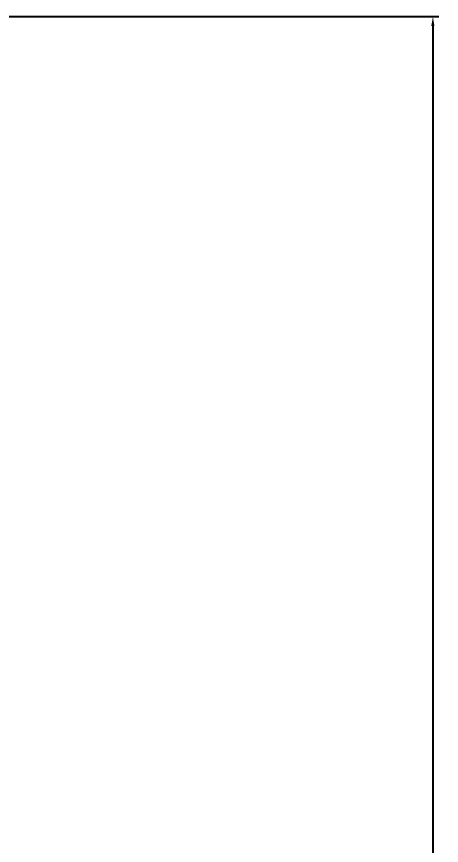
# Model space of a CAD drawing. Header units: millimetres. Extents: x 28 to 2369, y -329 to 1679.
# Drawn here: x 1426.6 to 1515.8, y 1209 to 1383.2 of the extents above; entities that cross this region are included whole.
import ezdxf

# ---------------------------------------------------------------- set-up
doc = ezdxf.new("R2010")
doc.units = ezdxf.units.MM
doc.layers.get('Defpoints').update_dxf_attribs({"linetype": 'CONTINUOUS'})
doc.layers.add('1LINE', color=7, linetype='CONTINUOUS')
doc.styles.add('Annotative', font='malgun.ttf')
doc.dimstyles.new('WOO', dxfattribs={"dimtxt": 20, "dimasz": 2, "dimexe": 1.25, "dimexo": 0.3, "dimgap": 1, "dimtad": 1, "dimdec": 1, "dimzin": 1, "dimdsep": 46, "dimtxsty": 'Annotative', "dimcen": 0, "dimclrd": 1, "dimclre": 1, "dimclrt": 2, "dimadec": 0, "dimazin": 0, "dimtfac": 1, "dimtdec": 1, "dimtofl": 0, "dimtmove": 0, "dimatfit": 3, "dimfxl": 0, "dimarcsym": 0})

# ---------------------------------------------------------------- blocks, each defined once
blk = doc.blocks.new('*D9')
at = {"layer": '1LINE', "color": 1, "lineweight": -2}
for p, q in [((1395.02, 1383.25), (1515.26, 1383.25)), ((1514.01, 1381.25), (1514.01, 846.68)), ((1225.08, 844.68), (1515.26, 844.68))]:
    blk.add_line(p, q, dxfattribs=at)
at = {"layer": '1LINE', "color": 1}
for points in [[(1513.67, 1381.25), (1514.34, 1381.25), (1514.01, 1383.25)], [(1513.67, 846.68), (1514.34, 846.68), (1514.01, 844.68)]]:
    blk.add_solid(points, dxfattribs=at)
at = {"layer": 'Defpoints', "color": 0}
for p in [(1394.72, 1383.25), (1224.78, 844.68), (1514.01, 844.68)]:
    blk.add_point(p, dxfattribs=at)
at = {"layer": '1LINE', "color": 2, "insert": (1502.67, 1113.96), "char_height": 20, "attachment_point": 5, "rotation": 90, "style": 'Annotative'}
blk.add_mtext('537', dxfattribs=at)

msp = doc.modelspace()

# ---------------------------------------------------------------- dimensions: what is measured, and where the dimension line sits
at = {"layer": '1LINE'}
dim = msp.add_linear_dim(base=(1514.01, 844.68), p1=(1394.72, 1383.25), p2=(1224.78, 844.68), angle=90, text='537', dimstyle='WOO', override={"dimdec": 0}, dxfattribs=at)
dim.commit()
dim.dimension.update_dxf_attribs({"geometry": '*D9', "text_midpoint": (1502.67, 1113.96)})

doc.saveas('drawing.dxf')
